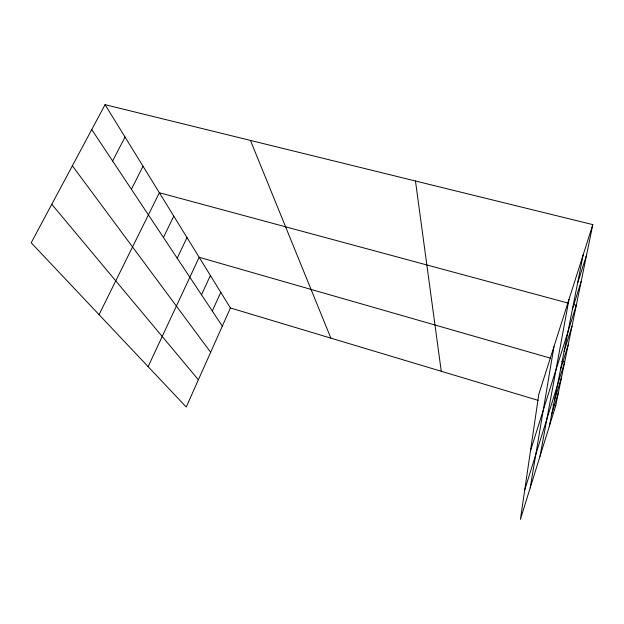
<?xml version="1.0" encoding="UTF-8"?>
<svg xmlns="http://www.w3.org/2000/svg" width="624" height="624" viewBox="0 0 624 624"><rect width="100%" height="100%" fill="white"/><g stroke="black" fill="none" stroke-linecap="round" stroke-linejoin="round"><path stroke-width="0.94" d="M530.158 487.976L553.956 346.655M539.978 456.386L569.018 299.333M549.292 426.395L583.136 254.982M592.8 224.617L538.808 394.243L520.416 519.332L555.742 405.647L592.8 224.617L105.066 104.668L31.2 242.767L186.233 407.02L230.404 307.967L105.066 104.668M524.745 489.863L564.634 362.224L561.865 361.429M554.455 400.257L561.413 377.941M551.772 413.868L558.464 392.363M564.119 351.296L572.021 326.141M560.594 369.158L568.152 345.025M572.481 308.942L581.17 281.44M530.501 450.723L576.287 305.3L573.487 304.543M577.489 283.592L586.638 254.725M212.3 311.033L220.763 292.336M201.513 294.793L210.382 275.488M148.122 366.639L199.157 257.291L550.789 358.246M177.2 258.203L187.005 237.572M163.441 237.487L173.784 216.13M99.052 314.66L159.354 192.73L567.895 303.038M131.407 189.267L143.044 166.273M112.616 160.984L125.042 137.069M230.404 307.967L538.091 400.351M552.958 404.812L555.742 405.647M51.784 204.274L198.377 379.774M72.361 165.805L210.647 352.271M91.744 129.574L222.316 326.102M250.45 140.423L330.868 338.13M415.475 181.007L441.254 371.272"/></g></svg>
